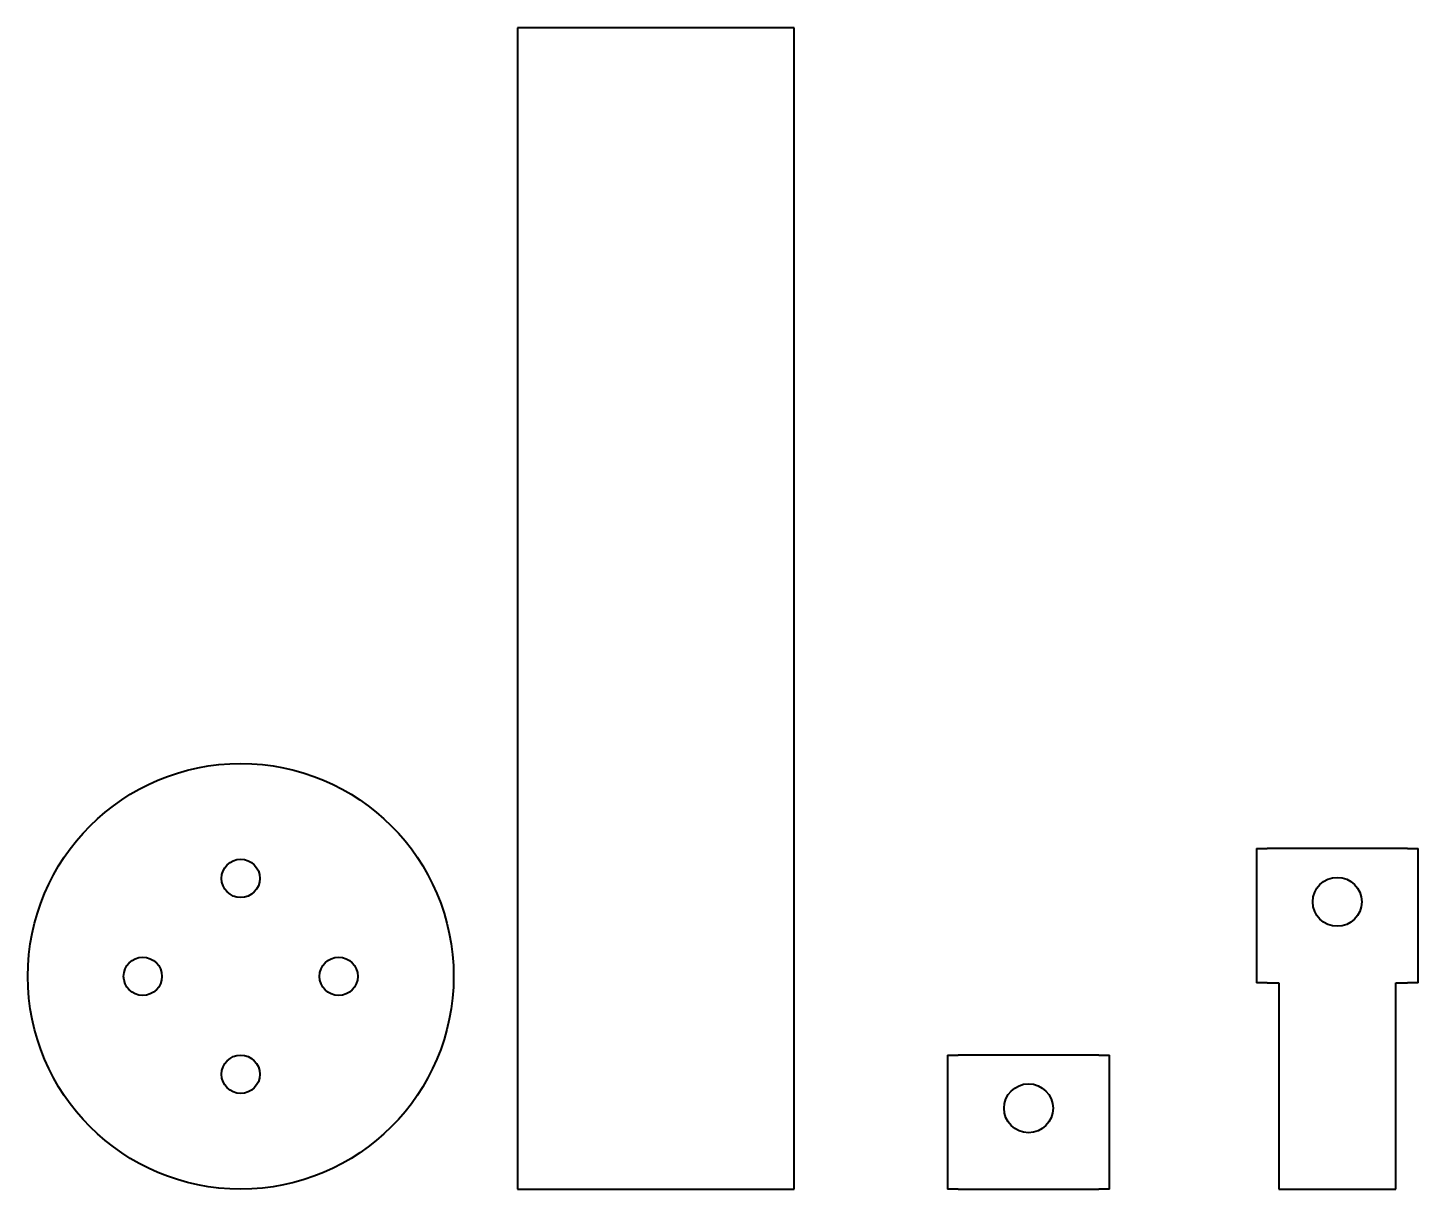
# Model space of a CAD drawing. Header units: millimetres. Extents: x -100 to 553, y 0 to 546.
import ezdxf

# ---------------------------------------------------------------- set-up
doc = ezdxf.new("R2010")
doc.units = ezdxf.units.MM
doc.linetypes.add('K5LT_BASIC', pattern=[0])

msp = doc.modelspace()

# ---------------------------------------------------------------- linework, layer by layer
at = {"color": 7, "linetype": 'K5LT_BASIC', "lineweight": 40}
for p, q in [((260, 545.6), (130, 545.6)), ((130, 545.6), (130, 0)), ((260, 0), (260, 545.6)), ((477, 160), (477, 97)), ((477, 160), (482, 160)), ((548, 160), (482, 160)), ((548, 160), (553, 160)), ((553, 97), (553, 160)), ((482, 97), (477, 97)), ((482, 97), (487.5, 97)), ((487.5, 97), (487.5, 0)), ((542.5, 0), (542.5, 97)), ((542.5, 97), (548, 97)), ((553, 97), (548, 97)), ((332, 63), (337, 63)), ((332, 63), (332, 0)), ((403, 63), (337, 63)), ((403, 63), (408, 63)), ((408, 0), (408, 63)), ((130, 0), (260, 0)), ((337, 0), (332, 0)), ((337, 0), (403, 0)), ((408, 0), (403, 0)), ((487.5, 0), (542.5, 0))]:
    msp.add_line(p, q, dxfattribs=at)
for centre, radius in [((0, 100), 100), ((0, 146), 9), ((515, 135), 11.5), ((-46, 100), 9), ((46, 100), 9), ((0, 54), 9), ((370, 38), 11.5)]:
    msp.add_circle(centre, radius, dxfattribs=at)

doc.saveas('drawing.dxf')
